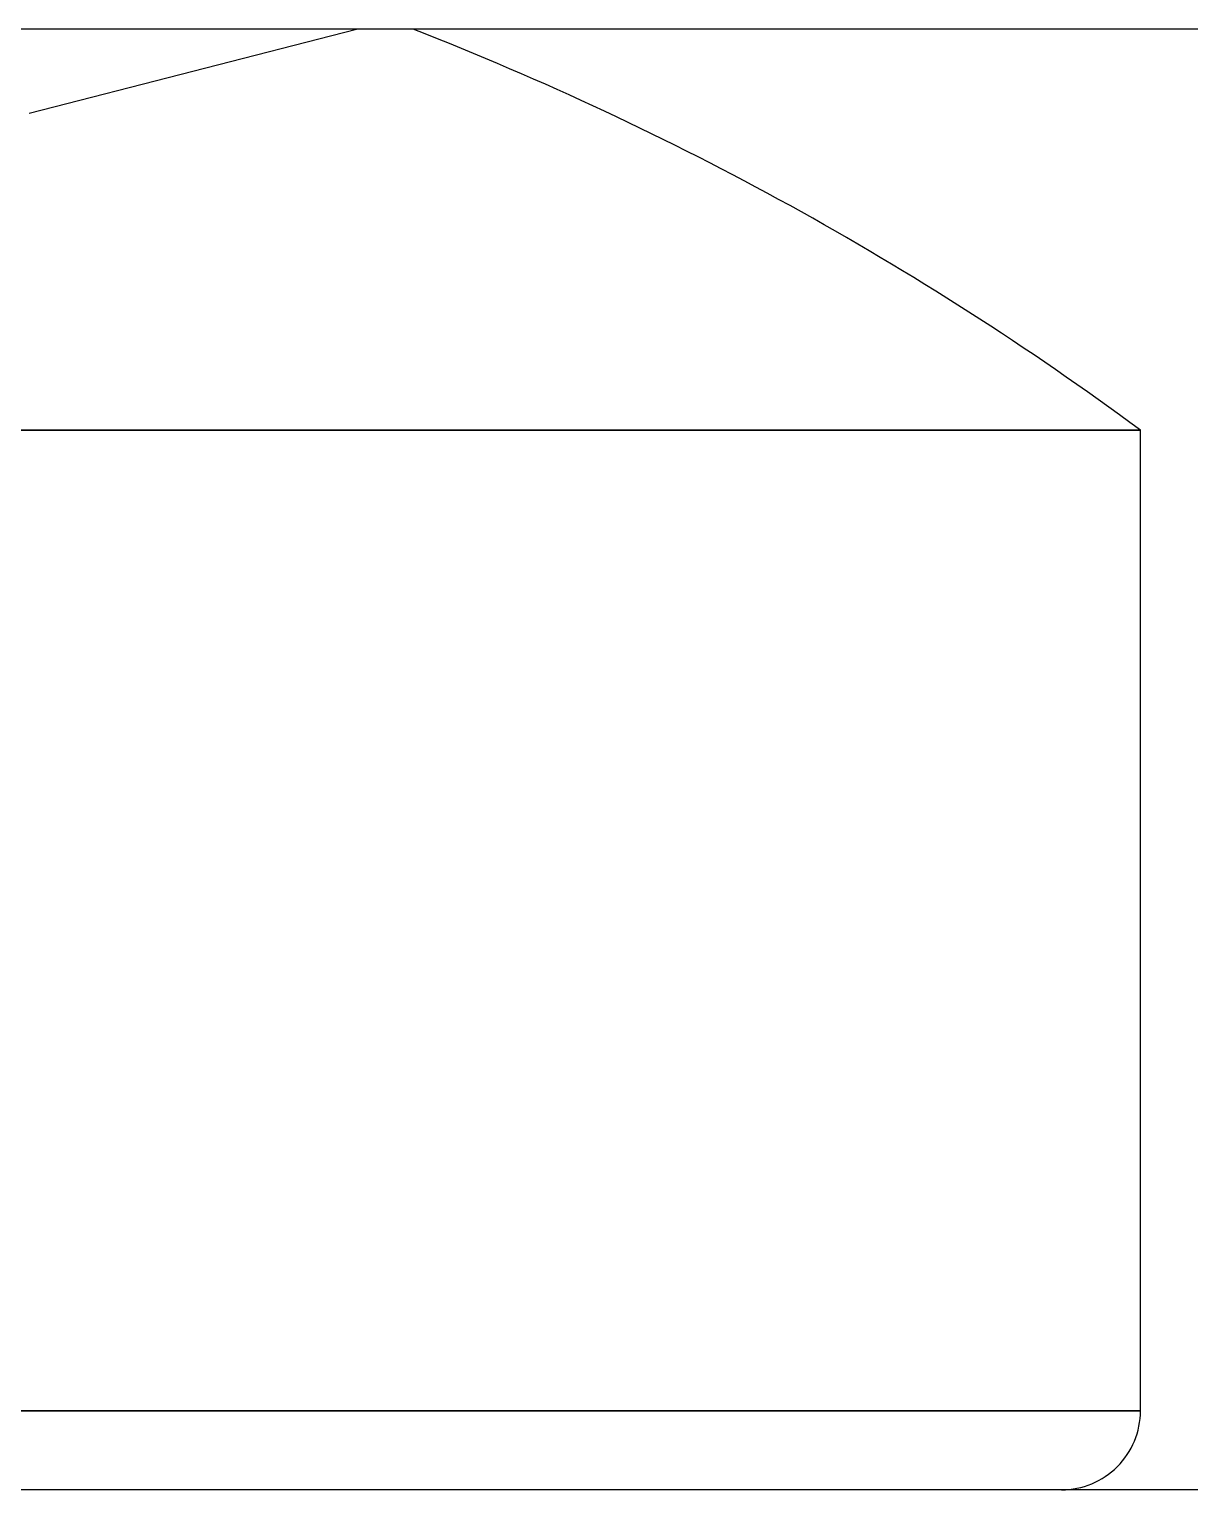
# Model space of a CAD drawing. Header units: millimetres. Extents: x 256 to 2599, y 626 to 1192.
# Drawn here: x 1986.838 to 1987.304, y 770.747 to 771.333 of the extents above; entities that cross this region are included whole.
import ezdxf

# ---------------------------------------------------------------- set-up
doc = ezdxf.new("R2010")
doc.units = ezdxf.units.MM
doc.layers.add('MAIN-1', color=7, linetype='Continuous')
doc.layers.add('MAIN-2', color=7, linetype='Continuous')

msp = doc.modelspace()

# ---------------------------------------------------------------- linework, layer by layer
at = {"layer": 'MAIN-1'}
msp.add_line((1994.68577, 771.33256), (1985.81919, 771.33256), dxfattribs=at)
at = {"layer": 'MAIN-2'}
for p, q in [((1986.83813, 771.29883), (1986.96932, 771.33256)), ((1986.83813, 771.29883), (1986.96932, 771.33256)), ((1987.28376, 771.17176), (1986.53168, 771.17176)), ((1986.53168, 771.17176), (1987.28376, 771.17176)), ((1987.28376, 771.17176), (1986.53168, 771.17176)), ((1986.53168, 771.17176), (1987.28376, 771.17176)), ((1987.28376, 770.77839), (1987.28376, 771.17176)), ((1987.28376, 770.77839), (1987.28376, 771.17176)), ((1986.53168, 770.77839), (1987.28376, 770.77839)), ((1987.28376, 770.77839), (1986.53168, 770.77839)), ((1986.53168, 770.77839), (1987.28376, 770.77839)), ((1987.28376, 770.77839), (1986.53168, 770.77839)), ((1987.36292, 770.74673), (1986.53168, 770.74673))]:
    msp.add_line(p, q, dxfattribs=at)
for centre, radius, start, end in [((1986.53168, 770.15255), 1.26665, 53.57642, 68.68463), ((1987.25209, 770.77839), 0.03167, 269.99973, 0), ((1987.25209, 770.77839), 0.03167, 269.99973, 0)]:
    msp.add_arc(centre, radius, start, end, dxfattribs=at)

doc.saveas('drawing.dxf')
